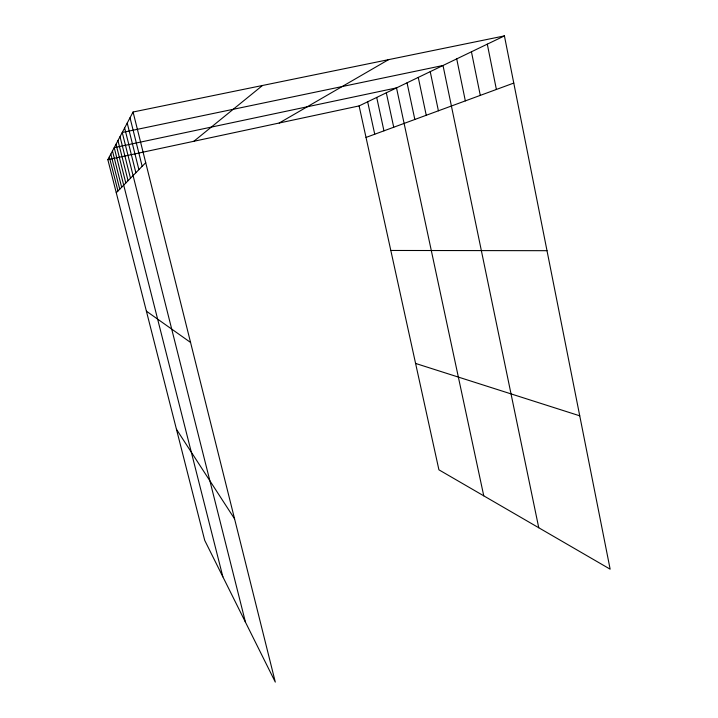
<?xml version="1.0" encoding="UTF-8"?>
<svg xmlns="http://www.w3.org/2000/svg" width="718" height="718" viewBox="0 0 718 718"><rect width="100%" height="100%" fill="white"/><g stroke="black" fill="none" stroke-linecap="round" stroke-linejoin="round"><path stroke-width="1.08" d="M133.072 112.008L275.299 682.1L204.72 540.376L107.853 159.683L133.072 112.008L504.422 35.9L610.147 569.177L438.922 469.823L359.108 105.914L504.422 35.9M116.262 192.729L145.718 162.708M193.851 141.284L262.51 85.478M279.221 123.011L388.582 59.639M366.018 137.434L513.774 83.064M107.853 159.683L359.108 105.914M390.816 250.465L547.008 250.69M415.587 363.434L579.74 415.812M146.391 311.154L190.566 342.459M176.457 429.292L234.571 518.845M110.832 154.047L119.753 189.175M109.298 156.946L117.958 191.006M120.023 136.68L130.488 178.226M117.949 140.593L128.073 180.694M116.02 144.246L125.812 182.991M222.867 576.823L114.216 147.657L396.515 87.892L483.761 495.842M112.466 150.959L121.665 187.227M127.221 123.065L138.897 169.654M124.636 127.948L135.881 172.733M245.448 622.156L122.239 132.48L443.015 65.491L538.751 527.748M130.021 117.761L142.164 166.325M367.661 101.794L374.733 134.221M386.311 92.81L393.724 127.239M376.708 97.433L383.95 130.829M407.052 82.821L414.833 119.466M418.262 77.418L426.241 115.275M430.226 71.647L438.402 110.796M456.72 58.885L465.336 100.888M471.439 51.795L480.288 95.386M487.298 44.157L496.389 89.463"/></g></svg>
